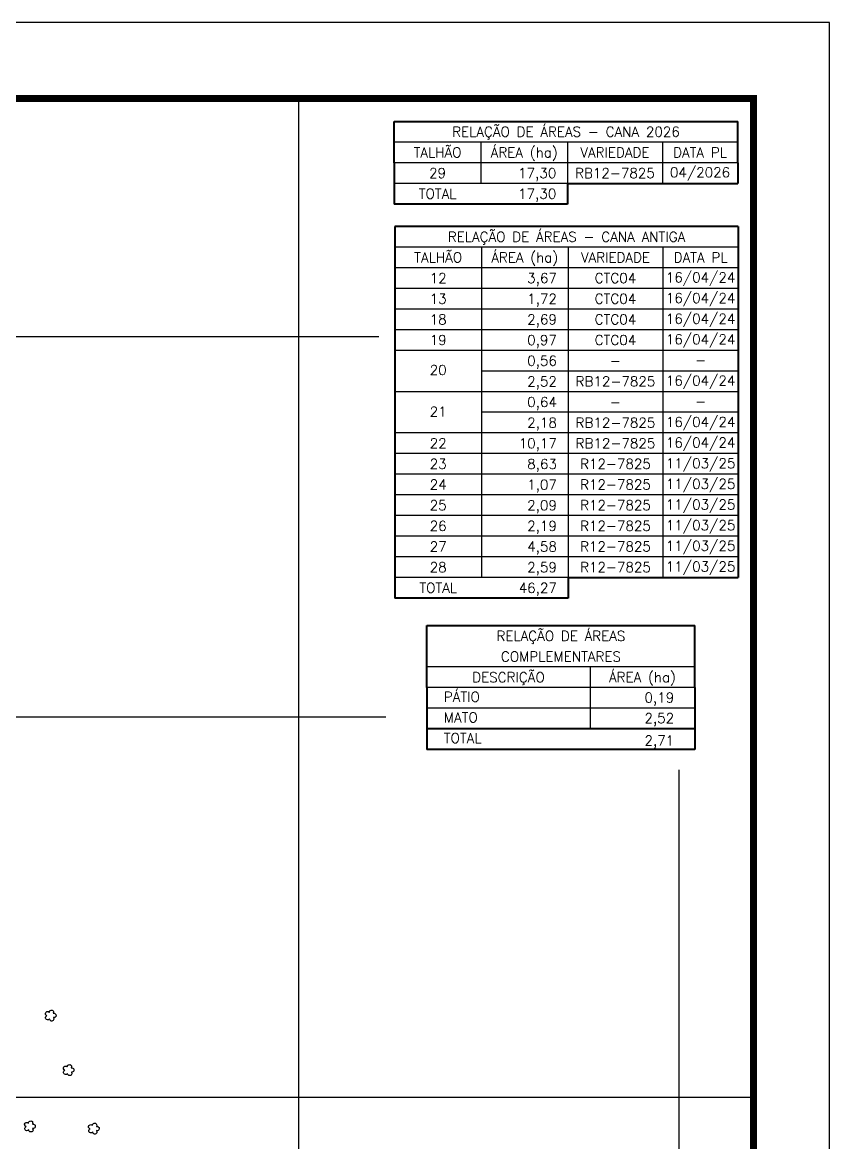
# Model space of a CAD drawing. Header units: inches. Extents: x 722598 to 724698, y 7810443 to 7813413.
# Drawn here: x 723637 to 724698, y 7811940 to 7813413 of the extents above; entities that cross this region are included whole.
import ezdxf
from ezdxf.enums import TextEntityAlignment as Align

# ---------------------------------------------------------------- set-up
doc = ezdxf.new("R2010")
doc.units = ezdxf.units.IN
doc.header["$MEASUREMENT"] = 0
doc.linetypes.add('CONTINUO', pattern=[0])
doc.linetypes.add('LIN0', pattern=[0])
for name, color, linetype in [('MALHA', 8, 'Continuous'), ('MARGEM', 5, 'Continuous'), ('MATO', 3, 'Continuous'), ('QUADRO_DE_AREAS_CANA_2026', 7, 'Continuous'), ('QUADRO_DE_AREAS_CANA_ANTIGA', 7, 'Continuous'), ('QUADRO_DE_AREAS_COMPLEMENTARES', 7, 'Continuous')]:
    doc.layers.add(name, color=color, linetype=linetype)
doc.styles.add('Simplex', font='simplex.shx')

msp = doc.modelspace()

# ---------------------------------------------------------------- linework, layer by layer
at = {"layer": 'MALHA', "color": 8}
for points in [[(724000, 7813312.8), (724000, 7811106), (724000, 7810777.2)], [(723271.5, 7813000), (724105.5, 7813000)], [(723464.7, 7812500), (724114.9, 7812500)], [(724500, 7812430.4), (724500, 7811466.9)], [(723535, 7812000), (724597.9, 7812000)]]:
    msp.add_lwpolyline(points, dxfattribs=at)
at = {"layer": 'MARGEM', "color": 174, "linetype": 'LIN0', "flags": 128}
msp.add_lwpolyline([(724697.9, 7810442.8), (724697.9, 7813412.8), (722597.9, 7813412.8), (722597.9, 7810442.8)], close=True, dxfattribs=at)
at = {"layer": 'MARGEM', "color": 174, "linetype": 'LIN0', "const_width": 9.09, "flags": 128}
msp.add_lwpolyline([(724597.9, 7810777.2), (724597.9, 7813312.8), (722697.9, 7813312.8), (722697.9, 7810777.2)], close=True, dxfattribs=at)
at = {"layer": 'MATO', "linetype": 'CONTINUO'}
for points in [[(723672.7, 7812102.9, 0), (723671.5, 7812101.8, 0), (723669.9, 7812101.6, 0), (723668.8, 7812102.1, 0), (723668, 7812102.9, 0), (723667.6, 7812103.8, 0), (723667.5, 7812105.1, 0), (723668, 7812105.9, 0), (723668.4, 7812106.5, 0), (723669.3, 7812107.2, 0), (723668.8, 7812107.3, 0), (723668.2, 7812107.8, 0), (723667.5, 7812108.9, 0), (723667.4, 7812110.1, 0), (723667.9, 7812111.5, 0), (723668.4, 7812111.9, 0), (723669.3, 7812112.5, 0), (723670.3, 7812112.6, 0), (723671.1, 7812112.5, 0), (723671.7, 7812112.2, 0), (723672.4, 7812111.6, 0), (723672.6, 7812112.8, 0), (723672.7, 7812113.2, 0), (723673.3, 7812113.9, 0), (723674, 7812114.2, 0), (723674.7, 7812114.5, 0), (723675.6, 7812114.6, 0), (723676.3, 7812114.4, 0), (723677, 7812114.1, 0), (723677.5, 7812113.6, 0), (723677.9, 7812112.8, 0), (723678, 7812111.9, 0), (723677.6, 7812110.3, 0), (723678.8, 7812110.3, 0), (723679.7, 7812110.1, 0), (723680.6, 7812109.4, 0), (723681.1, 7812108.8, 0), (723681.2, 7812106.6, 0), (723680.7, 7812105.6, 0), (723680, 7812104.9, 0), (723678.8, 7812104.6, 0), (723677.8, 7812104.7, 0), (723678.3, 7812102.6, 0), (723678.1, 7812101.7, 0), (723677.5, 7812100.9, 0), (723676.8, 7812100.4, 0), (723675.9, 7812100.1, 0), (723675, 7812100.2, 0), (723674.3, 7812100.4, 0), (723673.5, 7812101.2, 0), (723672.9, 7812101.9, 0), (723672.8, 7812103, 0)], [(723696.3, 7812031.2, 0), (723695.1, 7812030.1, 0), (723693.5, 7812029.9, 0), (723692.4, 7812030.4, 0), (723691.6, 7812031.2, 0), (723691.2, 7812032.1, 0), (723691.1, 7812033.4, 0), (723691.6, 7812034.2, 0), (723692, 7812034.9, 0), (723692.9, 7812035.5, 0), (723692.4, 7812035.7, 0), (723691.8, 7812036.1, 0), (723691.1, 7812037.2, 0), (723691, 7812038.5, 0), (723691.5, 7812039.8, 0), (723692, 7812040.2, 0), (723692.9, 7812040.8, 0), (723693.9, 7812040.9, 0), (723694.7, 7812040.8, 0), (723695.3, 7812040.6, 0), (723696, 7812039.9, 0), (723696.2, 7812041.1, 0), (723696.3, 7812041.6, 0), (723696.8, 7812042.2, 0), (723697.6, 7812042.5, 0), (723698.3, 7812042.8, 0), (723699.2, 7812042.9, 0), (723699.9, 7812042.8, 0), (723700.6, 7812042.4, 0), (723701, 7812041.9, 0), (723701.5, 7812041.1, 0), (723701.6, 7812040.2, 0), (723701.2, 7812038.6, 0), (723702.4, 7812038.6, 0), (723703.3, 7812038.4, 0), (723704.2, 7812037.7, 0), (723704.7, 7812037.1, 0), (723704.8, 7812034.9, 0), (723704.3, 7812033.9, 0), (723703.5, 7812033.2, 0), (723702.4, 7812032.9, 0), (723701.4, 7812033, 0), (723701.9, 7812030.9, 0), (723701.7, 7812030.1, 0), (723701.1, 7812029.2, 0), (723700.4, 7812028.7, 0), (723699.5, 7812028.5, 0), (723698.6, 7812028.5, 0), (723697.9, 7812028.7, 0), (723697.1, 7812029.5, 0), (723696.5, 7812030.2, 0), (723696.4, 7812031.3, 0)], [(723645.4, 7811957.1, 0), (723644.1, 7811956.1, 0), (723642.5, 7811955.9, 0), (723641.4, 7811956.3, 0), (723640.6, 7811957.1, 0), (723640.3, 7811958, 0), (723640.2, 7811959.3, 0), (723640.6, 7811960.2, 0), (723641.1, 7811960.8, 0), (723642, 7811961.4, 0), (723641.4, 7811961.6, 0), (723640.8, 7811962.1, 0), (723640.1, 7811963.1, 0), (723640, 7811964.4, 0), (723640.5, 7811965.7, 0), (723641, 7811966.2, 0), (723642, 7811966.8, 0), (723642.9, 7811966.9, 0), (723643.7, 7811966.8, 0), (723644.3, 7811966.5, 0), (723645, 7811965.9, 0), (723645.2, 7811967, 0), (723645.4, 7811967.5, 0), (723645.9, 7811968.1, 0), (723646.6, 7811968.4, 0), (723647.4, 7811968.7, 0), (723648.2, 7811968.8, 0), (723649, 7811968.7, 0), (723649.6, 7811968.4, 0), (723650.1, 7811967.9, 0), (723650.5, 7811967, 0), (723650.7, 7811966.1, 0), (723650.3, 7811964.5, 0), (723651.4, 7811964.5, 0), (723652.4, 7811964.3, 0), (723653.2, 7811963.6, 0), (723653.7, 7811963.1, 0), (723653.9, 7811960.8, 0), (723653.3, 7811959.8, 0), (723652.6, 7811959.2, 0), (723651.4, 7811958.9, 0), (723650.4, 7811959, 0), (723651, 7811956.9, 0), (723650.7, 7811956, 0), (723650.1, 7811955.1, 0), (723649.5, 7811954.6, 0), (723648.5, 7811954.4, 0), (723647.6, 7811954.4, 0), (723646.9, 7811954.6, 0), (723646.1, 7811955.4, 0), (723645.6, 7811956.1, 0), (723645.4, 7811957.2, 0)], [(723729.4, 7811954.3, 0), (723728.1, 7811953.2, 0), (723726.5, 7811953.1, 0), (723725.4, 7811953.5, 0), (723724.6, 7811954.3, 0), (723724.3, 7811955.2, 0), (723724.2, 7811956.5, 0), (723724.6, 7811957.3, 0), (723725.1, 7811958, 0), (723726, 7811958.6, 0), (723725.4, 7811958.8, 0), (723724.8, 7811959.2, 0), (723724.1, 7811960.3, 0), (723724, 7811961.6, 0), (723724.5, 7811962.9, 0), (723725, 7811963.4, 0), (723726, 7811963.9, 0), (723726.9, 7811964.1, 0), (723727.7, 7811963.9, 0), (723728.3, 7811963.7, 0), (723729, 7811963.1, 0), (723729.2, 7811964.2, 0), (723729.4, 7811964.7, 0), (723729.9, 7811965.3, 0), (723730.6, 7811965.6, 0), (723731.4, 7811965.9, 0), (723732.2, 7811966, 0), (723733, 7811965.9, 0), (723733.6, 7811965.5, 0), (723734.1, 7811965, 0), (723734.5, 7811964.2, 0), (723734.7, 7811963.3, 0), (723734.3, 7811961.7, 0), (723735.4, 7811961.7, 0), (723736.3, 7811961.5, 0), (723737.2, 7811960.8, 0), (723737.7, 7811960.2, 0), (723737.9, 7811958, 0), (723737.3, 7811957, 0), (723736.6, 7811956.3, 0), (723735.4, 7811956, 0), (723734.4, 7811956.1, 0), (723735, 7811954, 0), (723734.7, 7811953.2, 0), (723734.1, 7811952.3, 0), (723733.5, 7811951.8, 0), (723732.5, 7811951.6, 0), (723731.6, 7811951.6, 0), (723730.9, 7811951.8, 0), (723730.1, 7811952.6, 0), (723729.6, 7811953.3, 0), (723729.4, 7811954.4, 0)]]:
    msp.add_polyline3d(points, dxfattribs=at)
at = {"layer": 'QUADRO_DE_AREAS_CANA_2026', "color": 174, "linetype": 'ByBlock', "lineweight": 40}
for p, q in [((724125.8, 7813228.4), (724125.8, 7813282.6)), ((724125.8, 7813282.6), (724577.2, 7813282.6)), ((724577.2, 7813228.4), (724577.2, 7813282.6)), ((724125.8, 7813228.4), (724125.8, 7813174.1)), ((724577.2, 7813228.4), (724577.2, 7813201.2)), ((724353.5, 7813201.2), (724353.5, 7813174.1)), ((724353.5, 7813174.1), (724125.8, 7813174.1))]:
    msp.add_line(p, q, dxfattribs=at)
at = {"layer": 'QUADRO_DE_AREAS_CANA_2026', "linetype": 'Continuous'}
for p, q in [((724577.2, 7813255.5), (724125.8, 7813255.5)), ((724239.7, 7813255.5), (724239.7, 7813201.2)), ((724353.5, 7813255.5), (724353.5, 7813201.2)), ((724478.1, 7813255.5), (724478.1, 7813201.2)), ((724577.2, 7813228.4), (724125.8, 7813228.4)), ((724353.5, 7813201.2), (724125.8, 7813201.2))]:
    msp.add_line(p, q, dxfattribs=at)
at = {"layer": 'QUADRO_DE_AREAS_CANA_2026', "color": 174, "linetype": 'ByBlock', "lineweight": 40}
msp.add_lwpolyline([(724353.5, 7813201.2), (724577.2, 7813201.2)], dxfattribs=at)
at = {"layer": 'QUADRO_DE_AREAS_CANA_ANTIGA', "color": 174, "linetype": 'ByBlock', "lineweight": 40}
for p, q in [((724126.6, 7813144.6), (724126.6, 7812656)), ((724577.9, 7813144.6), (724126.6, 7813144.6)), ((724577.9, 7813144.6), (724577.9, 7812683.2)), ((724354.3, 7812683.2), (724354.3, 7812656)), ((724354.3, 7812656), (724126.6, 7812656))]:
    msp.add_line(p, q, dxfattribs=at)
at = {"layer": 'QUADRO_DE_AREAS_CANA_ANTIGA', "linetype": 'Continuous'}
for p, q in [((724577.9, 7813117.4), (724126.6, 7813117.4)), ((724240.4, 7813117.4), (724240.4, 7812954.6)), ((724354.3, 7813117.4), (724354.3, 7812683.2)), ((724478.8, 7813117.4), (724478.8, 7812683.2)), ((724577.9, 7813090.3), (724126.6, 7813090.3)), ((724577.9, 7813063.2), (724126.6, 7813063.2)), ((724577.9, 7813036), (724126.6, 7813036)), ((724577.9, 7813008.9), (724126.6, 7813008.9)), ((724577.9, 7812981.7), (724126.6, 7812981.7)), ((724354.3, 7812954.6), (724240.4, 7812954.6)), ((724240.4, 7812954.6), (724240.4, 7812683.2)), ((724577.9, 7812954.6), (724354.3, 7812954.6)), ((724577.9, 7812927.4), (724126.6, 7812927.4)), ((724577.9, 7812900.3), (724240.4, 7812900.3)), ((724354.3, 7812873.2), (724126.6, 7812873.2)), ((724577.9, 7812873.2), (724354.3, 7812873.2)), ((724577.9, 7812846), (724126.6, 7812846)), ((724577.9, 7812818.9), (724126.6, 7812818.9)), ((724577.9, 7812791.7), (724126.6, 7812791.7)), ((724577.9, 7812764.6), (724126.6, 7812764.6)), ((724577.9, 7812737.5), (724126.6, 7812737.5)), ((724577.9, 7812710.3), (724126.6, 7812710.3)), ((724354.3, 7812683.2), (724126.6, 7812683.2))]:
    msp.add_line(p, q, dxfattribs=at)
at = {"layer": 'QUADRO_DE_AREAS_CANA_ANTIGA', "color": 174, "linetype": 'ByBlock', "lineweight": 40}
msp.add_lwpolyline([(724354.3, 7812683.2), (724577.9, 7812683.2)], dxfattribs=at)
at = {"layer": 'QUADRO_DE_AREAS_COMPLEMENTARES', "color": 174, "linetype": 'ByBlock', "lineweight": 40}
for p, q in [((724168.7, 7812538.6), (724168.7, 7812620)), ((724168.7, 7812620), (724521, 7812620)), ((724521, 7812538.6), (724521, 7812620)), ((724168.7, 7812538.6), (724168.7, 7812511.4)), ((724521, 7812538.6), (724521, 7812511.4)), ((724168.7, 7812511.4), (724168.7, 7812457.1)), ((724521, 7812511.4), (724521, 7812457.1)), ((724521, 7812484.3), (724168.7, 7812484.3)), ((724521, 7812457.1), (724168.7, 7812457.1))]:
    msp.add_line(p, q, dxfattribs=at)
at = {"layer": 'QUADRO_DE_AREAS_COMPLEMENTARES', "linetype": 'Continuous'}
for p, q in [((724521, 7812565.7), (724168.7, 7812565.7)), ((724383.1, 7812565.7), (724383.1, 7812538.6)), ((724521, 7812538.6), (724168.7, 7812538.6)), ((724383.1, 7812538.6), (724383.1, 7812484.3)), ((724521, 7812511.4), (724168.7, 7812511.4))]:
    msp.add_line(p, q, dxfattribs=at)

# ---------------------------------------------------------------- texts
at = {"layer": 'QUADRO_DE_AREAS_CANA_2026', "linetype": 'Continuous', "style": 'Simplex'}
for s, p in [('RELAÇÃO DE ÁREAS - CANA 2026', (724351.5, 7813269.1)), ('TALHÃO', (724182.7, 7813241.9)), ('ÁREA (ha)', (724296.6, 7813241.9)), ('VARIEDADE', (724415.8, 7813241.9)), ('DATA PL', (724527.6, 7813241.9)), ('29', (724182.7, 7813214.8)), ('RB12-7825', (724415.8, 7813214.8)), ('04/2026', (724527.6, 7813215.7)), ('TOTAL', (724182.7, 7813187.6))]:
    msp.add_text(s, height=13, dxfattribs=at).set_placement(p, align=Align.MIDDLE_CENTER)
for p in [(724338.7, 7813208.2), (724338.7, 7813181.1)]:
    msp.add_text('17,30', height=13, dxfattribs=at).set_placement(p, align=Align.RIGHT)
at = {"layer": 'QUADRO_DE_AREAS_CANA_ANTIGA', "linetype": 'Continuous', "style": 'Simplex'}
for s, p in [('RELAÇÃO DE ÁREAS - CANA ANTIGA', (724352.2, 7813131)), ('TALHÃO', (724183.5, 7813103.9)), ('ÁREA (ha)', (724297.3, 7813103.9)), ('VARIEDADE', (724416.5, 7813103.9)), ('DATA PL', (724528.4, 7813103.9)), ('16/04/24', (724528.4, 7813077.6)), ('12', (724183.5, 7813076.7)), ('CTC04', (724416.5, 7813076.7)), ('13', (724183.5, 7813049.6)), ('CTC04', (724416.5, 7813049.6)), ('16/04/24', (724528.4, 7813050.5)), ('18', (724183.5, 7813022.4)), ('CTC04', (724416.5, 7813022.4)), ('16/04/24', (724528.4, 7813023.3)), ('19', (724183.5, 7812995.3)), ('CTC04', (724416.5, 7812995.3)), ('16/04/24', (724528.4, 7812996.2)), ('-', (724528.4, 7812969)), ('20', (724183.5, 7812955.9)), ('-', (724416.5, 7812968.2)), ('RB12-7825', (724416.5, 7812941)), ('16/04/24', (724528.4, 7812941.9)), ('-', (724416.5, 7812913.9)), ('-', (724528.4, 7812914.8)), ('21', (724183.5, 7812901.1)), ('16/04/24', (724528.4, 7812887.6)), ('RB12-7825', (724416.5, 7812886.7)), ('22', (724183.5, 7812859.6)), ('RB12-7825', (724416.5, 7812859.6)), ('16/04/24', (724528.4, 7812860.5)), ('23', (724183.5, 7812832.5)), ('R12-7825', (724416.5, 7812832.5)), ('11/03/25', (724528.4, 7812833.3)), ('24', (724183.5, 7812805.3)), ('R12-7825', (724416.5, 7812805.3)), ('11/03/25', (724528.4, 7812806.2)), ('25', (724183.5, 7812778.2)), ('R12-7825', (724416.5, 7812778.2)), ('11/03/25', (724528.4, 7812779.1)), ('26', (724183.5, 7812751)), ('R12-7825', (724416.5, 7812751)), ('11/03/25', (724528.4, 7812751.9)), ('11/03/25', (724528.4, 7812724.8)), ('27', (724183.5, 7812723.9)), ('R12-7825', (724416.5, 7812723.9)), ('28', (724183.5, 7812696.7)), ('R12-7825', (724416.5, 7812696.7)), ('11/03/25', (724528.4, 7812697.6)), ('TOTAL', (724183.5, 7812669.6))]:
    msp.add_text(s, height=13, dxfattribs=at).set_placement(p, align=Align.MIDDLE_CENTER)
for s, p in [('3,67', (724339.5, 7813070.2)), ('1,72', (724339.5, 7813043)), ('2,69', (724339.5, 7813015.9)), ('0,97', (724339.5, 7812988.7)), ('0,56', (724339.5, 7812961.6)), ('2,52', (724339.5, 7812934.4)), ('0,64', (724339.5, 7812907.3)), ('2,18', (724339.5, 7812880.2)), ('10,17', (724339.5, 7812853)), ('8,63', (724339.5, 7812825.9)), ('1,07', (724339.5, 7812798.7)), ('2,09', (724339.5, 7812771.6)), ('2,19', (724339.5, 7812744.5)), ('4,58', (724339.5, 7812717.3)), ('2,59', (724339.5, 7812690.2)), ('46,27', (724339.5, 7812663))]:
    msp.add_text(s, height=13, dxfattribs=at).set_placement(p, align=Align.RIGHT)
at = {"layer": 'QUADRO_DE_AREAS_COMPLEMENTARES', "linetype": 'Continuous', "style": 'Simplex'}
for s, p in [('RELAÇÃO DE ÁREAS', (724344.8, 7812606.4)), ('COMPLEMENTARES', (724344.8, 7812579.3)), ('DESCRIÇÃO', (724275.9, 7812552.1)), ('ÁREA (ha)', (724452, 7812552.1))]:
    msp.add_text(s, height=13, dxfattribs=at).set_placement(p, align=Align.MIDDLE_CENTER)
for s, p in [('PÁTIO', (724190.9, 7812526.3)), ('MATO', (724190.9, 7812499.2)), ('TOTAL', (724190.9, 7812472.1))]:
    msp.add_text(s, height=13, dxfattribs=at).set_placement(p, align=Align.MIDDLE_LEFT)
for s, p in [('0,19', (724493.6, 7812518.9)), ('2,52', (724493.6, 7812491.8)), ('2,71', (724493.6, 7812462.4))]:
    msp.add_text(s, height=13, dxfattribs=at).set_placement(p, align=Align.RIGHT)

doc.saveas('drawing.dxf')
